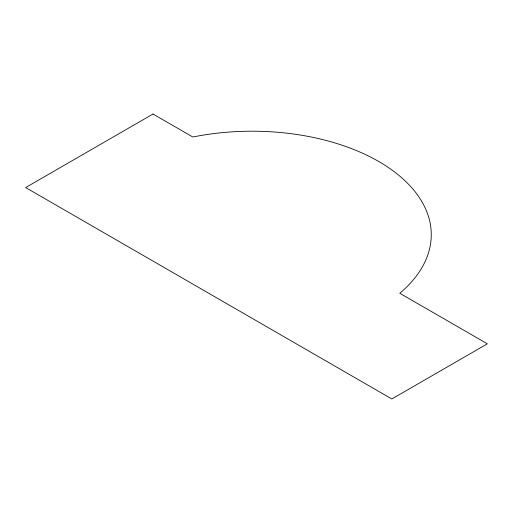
<?xml version="1.0" encoding="UTF-8"?>
<svg xmlns="http://www.w3.org/2000/svg" width="513" height="513" viewBox="0 0 513 513"><rect width="100%" height="100%" fill="white"/><g stroke="black" fill="none" stroke-linecap="round" stroke-linejoin="round"><path stroke-width="0.77" d="M153.015 114.027L25.65 187.559L391.823 398.973L487.35 343.819L399.787 293.269A179.249 103.491 0 0 0 394.401 171.823A179.249 103.491 0 0 0 192.817 137.009L153.015 114.027"/></g></svg>
